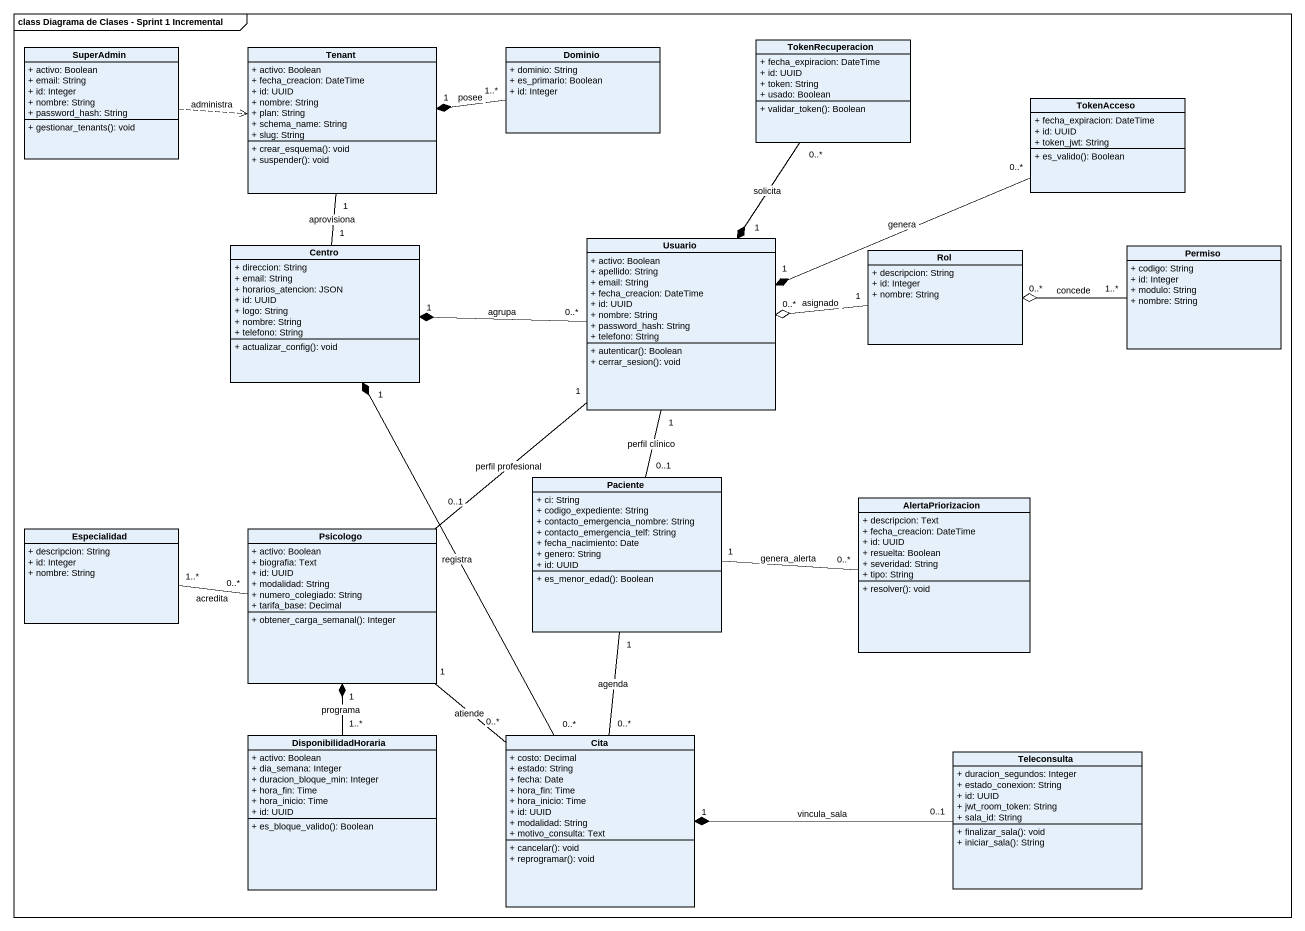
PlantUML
@startuml
mainframe class Diagrama de Clases - Sprint 1 Incremental
hide circle
hide empty members
skinparam classAttributeIconSize 0
class SuperAdmin {
  + activo: Boolean
  + email: String
  + id: Integer
  + nombre: String
  + password_hash: String
  + gestionar_tenants(): void
}
class Tenant {
  + activo: Boolean
  + fecha_creacion: DateTime
  + id: UUID
  + nombre: String
  + plan: String
  + schema_name: String
  + slug: String
  + crear_esquema(): void
  + suspender(): void
}
class Dominio {
  + dominio: String
  + es_primario: Boolean
  + id: Integer
}
class TokenRecuperacion {
  + fecha_expiracion: DateTime
  + id: UUID
  + token: String
  + usado: Boolean
  + validar_token(): Boolean
}
class TokenAcceso {
  + fecha_expiracion: DateTime
  + id: UUID
  + token_jwt: String
  + es_valido(): Boolean
}
class Centro {
  + direccion: String
  + email: String
  + horarios_atencion: JSON
  + id: UUID
  + logo: String
  + nombre: String
  + telefono: String
  + actualizar_config(): void
}
class Usuario {
  + activo: Boolean
  + apellido: String
  + email: String
  + fecha_creacion: DateTime
  + id: UUID
  + nombre: String
  + password_hash: String
  + telefono: String
  + autenticar(): Boolean
  + cerrar_sesion(): void
}
class Rol {
  + descripcion: String
  + id: Integer
  + nombre: String
}
class Permiso {
  + codigo: String
  + id: Integer
  + modulo: String
  + nombre: String
}
class Paciente {
  + ci: String
  + codigo_expediente: String
  + contacto_emergencia_nombre: String
  + contacto_emergencia_telf: String
  + fecha_nacimiento: Date
  + genero: String
  + id: UUID
  + es_menor_edad(): Boolean
}
class Especialidad {
  + descripcion: String
  + id: Integer
  + nombre: String
}
class Psicologo {
  + activo: Boolean
  + biografia: Text
  + id: UUID
  + modalidad: String
  + numero_colegiado: String
  + tarifa_base: Decimal
  + obtener_carga_semanal(): Integer
}
class AlertaPriorizacion {
  + descripcion: Text
  + fecha_creacion: DateTime
  + id: UUID
  + resuelta: Boolean
  + severidad: String
  + tipo: String
  + resolver(): void
}
class DisponibilidadHoraria {
  + activo: Boolean
  + dia_semana: Integer
  + duracion_bloque_min: Integer
  + hora_fin: Time
  + hora_inicio: Time
  + id: UUID
  + es_bloque_valido(): Boolean
}
class Cita {
  + costo: Decimal
  + estado: String
  + fecha: Date
  + hora_fin: Time
  + hora_inicio: Time
  + id: UUID
  + modalidad: String
  + motivo_consulta: Text
  + cancelar(): void
  + reprogramar(): void
}
class Teleconsulta {
  + duracion_segundos: Integer
  + estado_conexion: String
  + id: UUID
  + jwt_room_token: String
  + sala_id: String
  + finalizar_sala(): void
  + iniciar_sala(): String
}
SuperAdmin .right.> Tenant : administra
Tenant "1" *-right- "1..*" Dominio : posee
Tenant "1" -- "1" Centro : aprovisiona
Centro "1" *-right- "0..*" Usuario : agrupa
Centro "1" *-- "0..*" Cita : registra
Usuario "1" *-up- "0..*" TokenRecuperacion : solicita
Usuario "1" *-right- "0..*" TokenAcceso : genera
Usuario "0..*" o-right- "1" Rol : asignado
Usuario "1" -- "0..1" Paciente : perfil clínico
Usuario "1" -- "0..1" Psicologo : perfil profesional
Rol "0..*" o-right- "1..*" Permiso : concede
Paciente "1" -right- "0..*" AlertaPriorizacion : genera_alerta
Paciente "1" -- "0..*" Cita : agenda
Psicologo "0..*" -left- "1..*" Especialidad : acredita
Psicologo "1" *-- "1..*" DisponibilidadHoraria : programa
Psicologo "1" -- "0..*" Cita : atiende
Cita "1" *-right- "0..1" Teleconsulta : vincula_sala
@enduml
